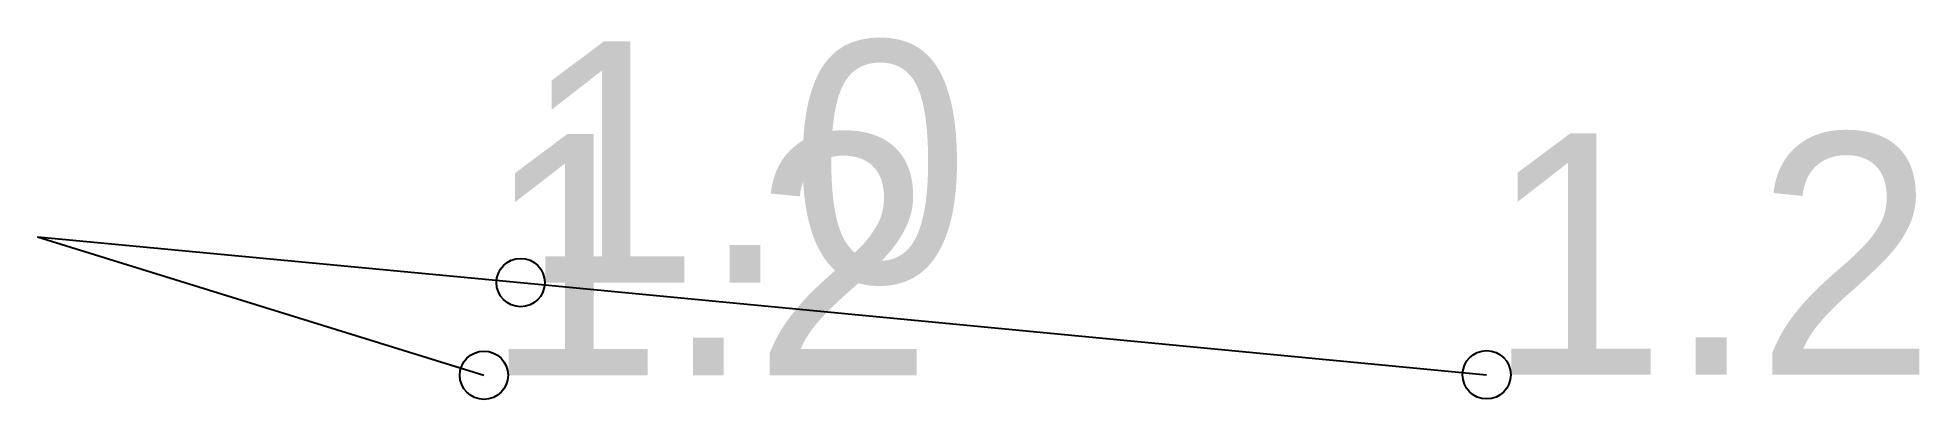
# Model space of a CAD drawing. Header units: millimetres. Extents: x 0 to 7.79, y -0.67 to 0.82.
import ezdxf

# ---------------------------------------------------------------- set-up
doc = ezdxf.new("R2010")
doc.units = ezdxf.units.MM

msp = doc.modelspace()

# ---------------------------------------------------------------- linework, layer by layer
at = {"layer": 'Shots', "color": 1}
for p, q in [((0, 0), (2, -0.19)), ((0, 0), (1.848, -0.574)), ((2, -0.19), (6, -0.572))]:
    msp.add_line(p, q, dxfattribs=at)
for centre in [(2, -0.19), (1.848, -0.574), (6, -0.572)]:
    msp.add_circle(centre, 0.1, dxfattribs=at)

# ---------------------------------------------------------------- texts
at = {"layer": 'Label'}
for s, p in [('1.0', (2, -0.19)), ('1.2', (1.848, -0.574)), ('1.2', (6, -0.572))]:
    msp.add_text(s, height=1, dxfattribs=at).set_placement(p)

doc.saveas('drawing.dxf')
